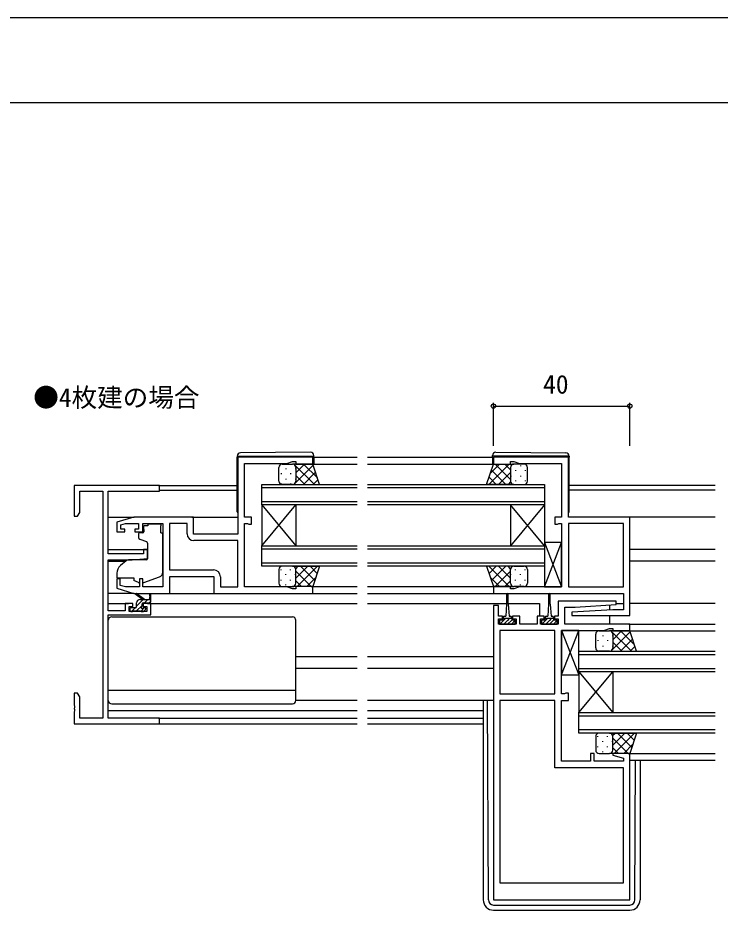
# Model space of a CAD drawing. Units: millimetres, scale not verified. Extents: x -437 to 438, y -281 to 279.
# Drawn here: x -140.3 to 65.7, y -18.3 to 243.7 of the extents above; entities that cross this region are included whole.
import ezdxf
from ezdxf.enums import TextEntityAlignment as Align

# ---------------------------------------------------------------- set-up
doc = ezdxf.new("R2010")
doc.units = ezdxf.units.MM
doc.header["$LTSCALE"] = 2
for name, color, linetype in [('0-1_USER1', 3, 'Continuous'), ('0-2_YKK_11', 7, 'Continuous'), ('0-3_YKK_12', 2, 'Continuous'), ('0-4_YKK_13', 4, 'Continuous'), ('0-6_YKK_D', 6, 'Continuous'), ('0-7_YKK_ZWAK', 7, 'Continuous')]:
    doc.layers.add(name, color=color, linetype=linetype)
doc.styles.add('ＭＳ ゴシック', font='')
doc.styles.get('ＭＳ ゴシック').set_extended_font_data('MS Gothic')

msp = doc.modelspace()

# ---------------------------------------------------------------- linework, layer by layer
at = {"layer": '0-2_YKK_11'}
for points in [[(-82.8, 74.7), (-53.8, 74.7), (-53.8, 76.7), (-58.8, 76.7), (-58.8, 76), (-59.8, 76), (-61.448, 76.6), (-73.8, 76.6), (-73.8, 95.2), (-72.946, 95.2), (-72.773, 95.1), (-72.6, 95), (-71.8, 95), (-71.8, 97.1), (-73.8, 97.1), (-73.8, 112.8), (-61.448, 112.8), (-59.8, 113.4), (-58.8, 113.4), (-58.8, 112.7), (-53.8, 112.7), (-53.8, 114.7), (-75.8, 114.7), (-75.8, 92.1), (-88.8, 92.1), (-88.8, 97.1), (-106.3, 97.1), (-111.3, 95.6), (-111.3, 92.8), (-109, 92.8), (-109, 93.6), (-110.1, 93.6), (-110.1, 94.812), (-108.805, 95.2), (-104.9, 95.2), (-104.9, 93.6), (-106, 93.6), (-106, 92.8), (-103.7, 92.8), (-103.7, 95.2)], [(-113.8, 104.77), (-98.8, 104.77), (-98.8, 106.4), (-123.8, 106.4), (-123.8, 97.4), (-122.8, 97.4), (-122.17, 98.491), (-122.17, 104.77), (-115.43, 104.77)], [(-115.43, 104.77), (-115.43, 38.03), (-122.17, 38.03), (-122.17, 44.309), (-122.8, 45.4), (-123.8, 45.4), (-123.8, 41.858), (-123.68, 41.675), (-123.68, 41.125), (-123.8, 40.942), (-123.8, 40.858), (-123.68, 40.675), (-123.68, 40.125), (-123.8, 39.942), (-123.8, 36.4), (-98.8, 36.4), (-98.8, 38.03), (-113.8, 38.03), (-113.8, 68.4), (-101.3, 68.4), (-101.3, 71.7), (-103.6, 71.7), (-103.6, 70.9), (-102.5, 70.9), (-102.5, 69.4), (-107.7, 69.4), (-107.7, 70.9), (-106.6, 70.9), (-106.6, 71.7), (-108.9, 71.7), (-108.9, 69.6), (-113.8, 69.6), (-113.8, 84.6), (-106.8, 84.6), (-102.3, 84.994), (-102.3, 87.6), (-103.5, 87.6), (-103.5, 86.3), (-113.8, 86.3), (-113.8, 104.77)], [(-103.7, 95.2), (-97.8, 95.2), (-97.8, 76.6), (-103.7, 76.6), (-103.7, 79), (-104.7, 79), (-104.7, 76.6), (-108.805, 76.6), (-110.3, 77.048), (-110.3, 79), (-111.3, 79), (-111.3, 76.2), (-106.3, 74.7), (-95.8, 74.7), (-95.8, 79.7), (-82.8, 79.7), (-82.8, 74.7)], [(-95.87, 95.2), (-95.87, 81.6), (-82.9, 81.6)], [(-90.7, 92.2), (-90.7, 95.2), (-95.87, 95.2)], [(-80.9, 79.6), (-80.9, 76.6), (-75.8, 76.6), (-75.8, 90.2), (-88.7, 90.2)], [(-0.8, 71.2), (-0.8, -15.3), (39.2, -15.3), (39.2, 27.7), (34.239, 27.7), (34.171, 27.178), (37.3, 26.339), (37.3, 25.4), (28.7, 25.4), (28.7, 27.7), (27.7, 27.7), (27.7, 25.4), (19.2, 25.4), (19.2, 43.3), (21.2, 43.3), (21.2, 45.4), (20.4, 45.4), (20.227, 45.3), (20.054, 45.2), (19.2, 45.2), (19.2, 63.8), (31.552, 63.8), (33.2, 64.4), (34.2, 64.4), (34.2, 63.7), (39.2, 63.7), (39.2, 65.7), (20.1, 65.7), (20.1, 70.7), (23.2, 70.7), (35.214, 71.43), (35.185, 72.4), (18.2, 72.4), (18.2, 68), (17.1, 68), (17.1, 67.2), (18.2, 67.2), (18.2, 65.7), (13, 65.7), (13, 67.2)], [(13, 67.2), (14.1, 67.2), (14.1, 68), (12, 68), (12, 65.7), (6.9, 65.7), (6.9, 68), (4.8, 68), (4.8, 67.2), (5.9, 67.2), (5.9, 65.7), (0.7, 65.7), (0.7, 67.2), (1.8, 67.2), (1.8, 68), (0.7, 68), (0.7, 71.2), (-0.8, 71.2)]]:
    msp.add_lwpolyline(points, dxfattribs=at)
for points in [[(-0.8, 74.7), (37.3, 74.7), (37.3, 69.9), (34.2, 69.9), (22.186, 69.17), (22.215, 68.2), (39.2, 68.2), (39.2, 97.1), (21.2, 97.1), (21.2, 114.7), (-0.8, 114.7), (-0.8, 112.7), (4.2, 112.7), (4.2, 113.4), (5.2, 113.4), (6.848, 112.8), (19.2, 112.8), (19.2, 97.1), (17.2, 97.1), (17.2, 95), (18, 95), (18.173, 95.1), (18.346, 95.2), (19.2, 95.2), (19.2, 76.6), (6.848, 76.6), (5.2, 76), (4.2, 76), (4.2, 76.7), (-0.8, 76.7)], [(21.2, 95.2), (21.2, 76.6), (37.3, 76.6), (37.3, 95.2)], [(17.2, 45.2), (17.2, 63.8), (1.1, 63.8), (1.1, 45.2)], [(1.1, 43.3), (1.1, -10.3), (37.3, -10.3), (37.3, 23.5), (17.2, 23.5), (17.2, 43.3)]]:
    msp.add_lwpolyline(points, close=True, dxfattribs=at)
for centre, start, end in [((-88.7, 92.2), 180.00001, 269.99999), ((-82.9, 79.6), 0.00001, 89.99999)]:
    msp.add_arc(centre, 2, start, end, dxfattribs=at)
at = {"layer": '0-3_YKK_12'}
for p, q in [((-54.3, 112.7), (-40.8, 112.7)), ((-53.5, 114.7), (-40.8, 114.7)), ((-37.8, 114.7), (-1.1, 114.7)), ((-37.8, 112.7), (-0.3, 112.7)), ((-99.1, 106.4), (-76, 106.4)), ((-98.8, 105), (-76, 105)), ((-68.8, 106.7), (-40.8, 106.7)), ((-68.8, 100.7), (-68.8, 106.7)), ((-40.8, 105.7), (-68.8, 105.7)), ((-37.8, 106.7), (14.2, 106.7)), ((14.2, 105.7), (-37.8, 105.7)), ((64.2, 106.4), (21.4, 106.4)), ((64.2, 105), (21.4, 105)), ((-68.8, 101.7), (-40.8, 101.7)), ((-68.8, 100.7), (-68.8, 88.7)), ((-68.8, 100.7), (-58.8, 88.7)), ((-68.8, 88.7), (-58.8, 100.7)), ((-40.8, 100.7), (-68.8, 100.7)), ((-58.8, 100.7), (-58.8, 88.7)), ((-37.8, 101.7), (14.2, 101.7)), ((4.2, 100.7), (4.2, 88.7)), ((14.2, 100.7), (4.2, 88.7)), ((14.2, 88.7), (4.2, 100.7)), ((14.2, 100.7), (14.2, 88.7)), ((-113.8, 97.1), (-106.227, 97.1)), ((-89.3, 97.1), (-75.8, 97.1)), ((64.2, 97.1), (38.2, 97.1)), ((-113.8, 87.6), (-102.3, 87.6)), ((-68.8, 88.7), (-40.8, 88.7)), ((-68.8, 82.7), (-68.8, 88.7)), ((-40.8, 87.7), (-68.8, 87.7)), ((-37.8, 88.7), (14.2, 88.7)), ((14.2, 87.7), (-37.8, 87.7)), ((64.2, 87.6), (39.2, 87.6)), ((-113.8, 84.2), (-108.677, 84.2)), ((64.2, 84.2), (39.2, 84.2)), ((-68.8, 83.7), (-40.8, 83.7)), ((-40.8, 82.7), (-68.8, 82.7)), ((-37.8, 83.7), (14.2, 83.7)), ((-54.3, 76.7), (-40.8, 76.7)), ((-37.8, 76.7), (-0.3, 76.7)), ((-54.3, 74.7), (-40.8, 74.7)), ((-37.8, 74.7), (-0.5, 74.7)), ((-113.8, 71.7), (-107.9, 71.7)), ((-102.3, 71.7), (-40.8, 71.7)), ((-37.8, 71.7), (3.05, 71.7)), ((3.55, 71.7), (12.7, 71.7)), ((12.7, 71.7), (12.7, 67.954)), ((33.2, 71.308), (33.2, 69.839)), ((35.158, 71.7), (37.3, 71.7)), ((64.2, 71.7), (39.2, 71.7)), ((33.2, 68.2), (33.2, 65.7)), ((38.9, 65.7), (64.2, 65.7)), ((38.7, 63.7), (64.2, 63.7)), ((24.2, 57.7), (64.2, 57.7)), ((24.2, 51.7), (24.2, 57.7)), ((-58.8, 56.2), (-40.8, 56.2)), ((-37.8, 56.2), (-0.8, 56.2)), ((64.2, 56.7), (24.2, 56.7)), ((-58.8, 52.8), (-40.8, 52.8)), ((-37.8, 52.8), (-0.8, 52.8)), ((24.2, 52.7), (64.2, 52.7)), ((24.2, 51.7), (24.2, 39.7)), ((24.2, 51.7), (34.2, 39.7)), ((24.2, 39.7), (34.2, 51.7)), ((64.2, 51.7), (24.2, 51.7)), ((34.2, 51.7), (34.2, 39.7)), ((-113.8, 40.3), (-40.8, 40.3)), ((-37.8, 40.3), (-3.8, 40.3)), ((24.2, 39.7), (64.2, 39.7)), ((24.2, 33.7), (24.2, 39.7)), ((-99.1, 38.03), (-40.8, 38.03)), ((-37.8, 38.03), (-3.8, 38.03)), ((64.2, 38.7), (24.2, 38.7)), ((-99.1, 36.4), (-40.8, 36.4)), ((-37.8, 36.4), (-3.8, 36.4)), ((24.2, 34.7), (64.2, 34.7)), ((64.2, 33.7), (24.2, 33.7)), ((38.7, 27.7), (64.2, 27.7)), ((39.2, 25.7), (64.2, 25.7))]:
    msp.add_line(p, q, dxfattribs=at)
for points in [[(14.2, 106.7), (14.2, 100.7), (-37.8, 100.7)], [(14.2, 88.7), (14.2, 82.7), (-37.8, 82.7)]]:
    msp.add_lwpolyline(points, dxfattribs=at)
at = {"layer": '0-4_YKK_13'}
for p, q in [((-54.509, 116.188), (-75.009, 116.009)), ((-0.091, 116.188), (20.409, 116.009)), ((-76, 115), (-76, 114.7)), ((-76, 98.7), (-76, 114.7)), ((-75.504, 115), (-54.004, 115)), ((-62.8, 112.7), (-59.8, 112.7)), ((-59.332, 112.7), (-53.332, 106.7)), ((-59.221, 112.515), (-59.037, 112.7)), ((-58.8, 110.108), (-56.208, 112.7)), ((-56.503, 112.7), (-52.448, 108.645)), ((-54.004, 115), (-53.5, 115)), ((-53.5, 115), (-53.5, 115.188)), ((-53.5, 114.7), (-53.5, 115)), ((-53.5, 114.7), (-53.5, 112.7)), ((3.832, 112.7), (-2.168, 106.7)), ((1.003, 112.7), (-1.702, 109.995)), ((-1.1, 115), (-1.1, 115.188)), ((-0.596, 115), (-1.1, 115)), ((-1.1, 114.7), (-1.1, 115)), ((-1.1, 114.7), (-1.1, 112.7)), ((20.904, 115), (-0.596, 115)), ((4.2, 108.18), (-0.32, 112.7)), ((4.2, 111.008), (2.508, 112.7)), ((8.2, 112.7), (5.2, 112.7)), ((21.4, 115), (21.4, 114.7)), ((21.4, 98.7), (21.4, 114.7)), ((-63.8, 107.7), (-63.8, 111.7)), ((-61.72, 111.38), (-61.72, 111.18)), ((-59.38, 106.7), (-53.695, 112.385)), ((-58.89, 111.38), (-58.89, 111.18)), ((-58.8, 111.7), (-58.8, 107.7)), ((-58.8, 111.7), (-58.8, 107.7)), ((-56.551, 106.7), (-52.988, 110.264)), ((2.851, 106.7), (-1.387, 110.939)), ((4.2, 110.24), (0.66, 106.7)), ((4.2, 111.7), (4.2, 107.7)), ((4.2, 111.7), (4.2, 107.7)), ((4.29, 112.115), (4.29, 112.08)), ((5.705, 110.865), (5.705, 110.665)), ((7.12, 112.28), (7.12, 112.08)), ((8.535, 110.865), (8.535, 110.665)), ((9.2, 107.7), (9.2, 111.7)), ((-63.135, 109.965), (-63.135, 109.765)), ((-61.72, 108.35), (-61.72, 108.15)), ((-60.305, 109.965), (-60.305, 109.765)), ((-58.89, 108.35), (-58.89, 108.15)), ((-58.8, 109.34), (-56.16, 106.7)), ((-53.723, 106.7), (-52.281, 108.142)), ((0.023, 106.7), (-2.094, 108.817)), ((4.233, 107.445), (3.489, 106.7)), ((4.29, 109.25), (4.29, 109.05)), ((5.705, 107.835), (5.705, 107.635)), ((7.12, 109.25), (7.12, 109.05)), ((8.535, 107.835), (8.535, 107.635)), ((-63.135, 106.935), (-63.135, 106.758)), ((-59.8, 106.7), (-62.8, 106.7)), ((-60.305, 106.935), (-60.305, 106.735)), ((-59.194, 106.905), (-58.989, 106.7)), ((5.2, 106.7), (8.2, 106.7)), ((-102.2, 94.5), (-103.37, 94.5)), ((-103.37, 93.5), (-103.37, 94.5)), ((-102.2, 95.17), (-98.4, 95.17)), ((-102.2, 95.17), (-102.2, 94.5)), ((-98.4, 95.17), (-98.4, 94.5)), ((-98.4, 93.5), (-98.4, 94.5)), ((-104.9, 92.2), (-104.9, 91.15)), ((-103.67, 92.5), (-104.6, 92.5)), ((-103.37, 93.5), (-103.37, 92.8)), ((-98.4, 92.5), (-98.4, 93.5)), ((-98.4, 92.5), (-97.8, 92.5)), ((-97.8, 80.945), (-97.8, 92.5)), ((-104.571, 90.68), (-102.571, 89.952)), ((-102.3, 89.504), (-102.3, 84.897)), ((14.2, 76.63), (19.2, 89.63)), ((14.2, 89.63), (19.2, 76.63)), ((-108.537, 84.317), (-110.228, 82.898)), ((-102.517, 84.598), (-107.903, 84.551)), ((-63.8, 81.7), (-63.8, 77.7)), ((-63.135, 81.565), (-63.135, 81.765)), ((-59.8, 82.7), (-62.8, 82.7)), ((-60.305, 81.565), (-60.305, 81.765)), ((-58.833, 81.955), (-58.089, 82.7)), ((-58.8, 79.16), (-55.26, 82.7)), ((-58.8, 77.7), (-58.8, 81.7)), ((-58.8, 77.7), (-58.8, 81.7)), ((-58.8, 81.22), (-54.28, 76.7)), ((-58.432, 76.7), (-52.432, 82.7)), ((-57.451, 82.7), (-53.213, 78.461)), ((-54.623, 82.7), (-52.506, 80.583)), ((3.832, 76.7), (-2.168, 82.7)), ((0.023, 82.7), (-2.094, 80.583)), ((2.851, 82.7), (-1.387, 78.461)), ((4.2, 81.22), (-0.32, 76.7)), ((4.2, 79.16), (0.66, 82.7)), ((4.233, 81.955), (3.489, 82.7)), ((4.2, 77.7), (4.2, 81.7)), ((4.2, 77.7), (4.2, 81.7)), ((5.2, 82.7), (8.2, 82.7)), ((5.705, 81.565), (5.705, 81.765)), ((8.535, 81.565), (8.535, 81.742)), ((9.2, 81.7), (9.2, 77.7)), ((-111.3, 80.6), (-111.3, 79.3)), ((-106.3, 79), (-106.3, 78.503)), ((-103.428, 77.859), (-98.791, 79.534)), ((-63.135, 78.535), (-63.135, 78.735)), ((-61.72, 80.15), (-61.72, 80.35)), ((-60.305, 78.535), (-60.305, 78.735)), ((-58.89, 80.15), (-58.89, 80.35)), ((-55.603, 76.7), (-52.898, 79.405)), ((1.003, 76.7), (-1.702, 79.405)), ((4.29, 80.15), (4.29, 80.35)), ((5.705, 78.535), (5.705, 78.735)), ((7.12, 80.15), (7.12, 80.35)), ((8.535, 78.535), (8.535, 78.735)), ((-104.994, 77.894), (-106.3, 78.503)), ((-62.8, 76.7), (-59.8, 76.7)), ((-61.72, 77.12), (-61.72, 77.32)), ((-58.89, 77.285), (-58.89, 77.32)), ((-58.8, 78.392), (-57.108, 76.7)), ((4.2, 78.392), (2.508, 76.7)), ((4.29, 77.285), (4.29, 77.32)), ((8.2, 76.7), (5.2, 76.7)), ((7.12, 77.12), (7.12, 77.32)), ((-106.227, 74.7), (-113.8, 74.7)), ((-103.8, 72.9), (-105.619, 74.301)), ((-103.2, 72.9), (-105.418, 74.583)), ((-101.6, 74.026), (-101.799, 72.9)), ((-101.3, 72.2), (-101.3, 74.199)), ((-96.3, 74.7), (-82.3, 74.7)), ((3.05, 74.45), (3.05, 71.5)), ((3.55, 71.5), (3.55, 74.45)), ((15.35, 74.45), (15.35, 71.5)), ((15.85, 71.5), (15.85, 74.45)), ((-105.5, 70.933), (-103.533, 72.9)), ((-105.5, 70.8), (-105.5, 71.9)), ((-105.486, 69.6), (-103.9, 71.186)), ((-105.344, 72.436), (-105.036, 72.744)), ((-104.5, 72.9), (-101.3, 72.9)), ((-103.9, 70.961), (-103.9, 71.6)), ((-103.6, 71.9), (-101.6, 71.9)), ((-103.186, 71.9), (-102.186, 72.9)), ((-101.839, 71.9), (-101.3, 72.439)), ((3.05, 71.5), (2.8, 68)), ((3.55, 71.5), (3.8, 68)), ((15.35, 71.5), (15.1, 68)), ((15.85, 71.5), (16.1, 68)), ((-107.5, 70.2), (-107.5, 69.7)), ((-107.484, 70.296), (-107.296, 70.484)), ((-105.8, 70.5), (-107.2, 70.5)), ((-107.2, 69.4), (-106.7, 69.4)), ((-107.033, 69.4), (-105.933, 70.5)), ((-106.5, 69.6), (-104.4, 69.6)), ((-104.308, 69.431), (-103.239, 70.5)), ((-104.2, 69.4), (-103.6, 69.4)), ((-103.1, 70.5), (-103.439, 70.5)), ((-103.388, 69.488), (-102.888, 69.988)), ((-113.8, 43.3), (-113.8, 66.8)), ((-112.8, 67.8), (-59.8, 67.8)), ((-58.8, 43.3), (-58.8, 66.8)), ((1.088, 66.8), (1, 66.712)), ((2.71, 67.3), (1.11, 65.7)), ((2.05, 66.8), (2.05, 67.6)), ((4.55, 67.3), (2.05, 67.3)), ((2.45, 68), (2.8, 68)), ((4.55, 66.895), (3.355, 65.7)), ((3.8, 68), (4.15, 68)), ((5.578, 66.8), (4.478, 65.7)), ((4.55, 67.6), (4.55, 66.8)), ((13.388, 66.8), (13.3, 66.712)), ((15.01, 67.3), (13.41, 65.7)), ((14.35, 66.8), (14.35, 67.6)), ((16.85, 67.3), (14.35, 67.3)), ((14.75, 68), (15.1, 68)), ((16.85, 66.895), (15.655, 65.7)), ((16.1, 68), (16.45, 68)), ((17.878, 66.8), (16.778, 65.7)), ((16.85, 67.6), (16.85, 66.8)), ((19.2, 50.77), (24.2, 63.77)), ((19.2, 63.77), (24.2, 50.77)), ((30.2, 63.7), (33.2, 63.7)), ((33.62, 57.7), (39.305, 63.385)), ((33.668, 63.7), (39.668, 57.7)), ((33.779, 63.515), (33.963, 63.7)), ((34.2, 61.108), (36.792, 63.7)), ((36.497, 63.7), (40.552, 59.645)), ((29.2, 58.7), (29.2, 62.7)), ((29.865, 60.965), (29.865, 60.765)), ((31.28, 62.38), (31.28, 62.18)), ((32.695, 60.965), (32.695, 60.765)), ((34.11, 62.38), (34.11, 62.18)), ((34.2, 62.7), (34.2, 58.7)), ((34.2, 62.7), (34.2, 58.7)), ((34.2, 60.34), (36.84, 57.7)), ((36.449, 57.7), (40.012, 61.264)), ((29.865, 57.935), (29.865, 57.758)), ((33.2, 57.7), (30.2, 57.7)), ((31.28, 59.35), (31.28, 59.15)), ((32.695, 57.935), (32.695, 57.735)), ((33.806, 57.905), (34.011, 57.7)), ((34.11, 59.35), (34.11, 59.15)), ((39.277, 57.7), (40.719, 59.142)), ((-113.8, 46.34), (-58.8, 46.34)), ((-112.8, 42.3), (-59.8, 42.3)), ((-40.8, 43.3), (-58.8, 43.3)), ((-0.8, 43.3), (-37.8, 43.3)), ((-3.8, 43.3), (-3.8, -15.297)), ((-2.307, -15.305), (-2.591, 43.3)), ((29.2, 32.7), (29.2, 28.7)), ((29.865, 32.565), (29.865, 32.765)), ((33.2, 33.7), (30.2, 33.7)), ((32.695, 32.565), (32.695, 32.765)), ((34.167, 32.955), (34.911, 33.7)), ((34.2, 30.16), (37.74, 33.7)), ((34.2, 28.7), (34.2, 32.7)), ((34.2, 28.7), (34.2, 32.7)), ((34.2, 32.22), (38.72, 27.7)), ((34.568, 27.7), (40.568, 33.7)), ((35.549, 33.7), (39.787, 29.461)), ((38.377, 33.7), (40.494, 31.583)), ((29.865, 29.535), (29.865, 29.735)), ((31.28, 31.15), (31.28, 31.35)), ((32.695, 29.535), (32.695, 29.735)), ((34.11, 31.15), (34.11, 31.35)), ((34.2, 29.392), (35.892, 27.7)), ((37.397, 27.7), (40.102, 30.405)), ((30.2, 27.7), (33.2, 27.7)), ((31.28, 28.12), (31.28, 28.32)), ((34.11, 28.285), (34.11, 28.32)), ((40.707, -15.305), (40.91, 25.7)), ((42.2, 25.7), (42.2, -15.297)), ((-0.807, -16.797), (39.207, -16.797)), ((-0.8, -18.297), (39.2, -18.297))]:
    msp.add_line(p, q, dxfattribs=at)
for points in [[(-76, 115.009), (-76, 115), (-75.504, 115)], [(-59.8, 106.7), (-51.8, 106.7), (-53.8, 112.7), (-59.8, 112.7)], [(5.2, 106.7), (-2.8, 106.7), (-0.8, 112.7), (5.2, 112.7)], [(21.4, 115.009), (21.4, 115), (20.904, 115)], [(-59.8, 82.7), (-51.8, 82.7), (-53.8, 76.7), (-59.8, 76.7)], [(5.2, 82.7), (-2.8, 82.7), (-0.8, 76.7), (5.2, 76.7)], [(-111.3, 79.3), (-106.3, 79.3), (-106.3, 79)], [(2.05, 66.8), (1, 66.8), (1, 65.7), (5.6, 65.7), (5.6, 66.8), (4.55, 66.8)], [(3.833, 67.3), (3.3, 66.767), (2.233, 65.7)], [(14.35, 66.8), (13.3, 66.8), (13.3, 65.7), (17.9, 65.7), (17.9, 66.8), (16.85, 66.8)], [(16.133, 67.3), (15.6, 66.767), (14.533, 65.7)], [(33.2, 57.7), (41.2, 57.7), (39.2, 63.7), (33.2, 63.7)], [(33.2, 33.7), (41.2, 33.7), (39.2, 27.7), (33.2, 27.7)]]:
    msp.add_lwpolyline(points, dxfattribs=at)
for points in [[(14.2, 76.63), (19.2, 76.63), (19.2, 89.63), (14.2, 89.63)], [(19.2, 50.77), (24.2, 50.77), (24.2, 63.77), (19.2, 63.77)]]:
    msp.add_lwpolyline(points, close=True, dxfattribs=at)
for centre, radius, start, end in [((-75, 115.009), 1, 90.5, 180), ((-54.5, 115.188), 1, 0, 90.5), ((-0.1, 115.188), 1, 89.5, 180), ((20.4, 115.009), 1, 0, 89.5), ((-62.8, 111.7), 1, 89.9999, 179.9999), ((-59.8, 111.7), 1, 359.9999, 89.9999), ((-59.8, 111.7), 1, 359.9999, 89.9999), ((5.2, 111.7), 1, 90.0001, 180.0001), ((5.2, 111.7), 1, 90.0001, 180.0001), ((8.2, 111.7), 1, 0.0001, 90.0001), ((-62.8, 107.7), 1, 179.9999, 269.9999), ((-59.8, 107.7), 1, 269.9999, 359.9999), ((-59.8, 107.7), 1, 269.9999, 359.9999), ((5.2, 107.7), 1, 180.0001, 270.0001), ((5.2, 107.7), 1, 180.0001, 270.0001), ((8.2, 107.7), 1, 270.0001, 0.0001), ((-75.5, 98.7), 0.5, 180, 233.13017), ((20.9, 98.7), 0.5, 306.86983, 0), ((-104.6, 92.2), 0.3, 90, 180), ((-103.67, 92.8), 0.3, 270, 0), ((-104.4, 91.15), 0.5, 180, 250), ((-102.8, 89.504), 0.5, 0, 70), ((-107.894, 83.551), 1, 90.5, 130), ((-102.6, 84.897), 0.3, 270.5, 0), ((-108.3, 80.6), 3, 130, 180), ((-62.8, 81.7), 1, 90.0001, 180.0001), ((-59.8, 81.7), 1, 0.0001, 90.0001), ((-59.8, 81.7), 1, 0.0001, 90.0001), ((5.2, 81.7), 1, 89.9999, 179.9999), ((5.2, 81.7), 1, 89.9999, 179.9999), ((8.2, 81.7), 1, 359.9999, 89.9999), ((-99.3, 80.945), 1.5, 289.85326, 0), ((-104.571, 78.8), 1, 245, 262.59308), ((-103.768, 78.8), 1, 273.88684, 289.85326), ((-62.8, 77.7), 1, 180.0001, 270.0001), ((-59.8, 77.7), 1, 270.0001, 0.0001), ((-59.8, 77.7), 1, 270.0001, 0.0001), ((5.2, 77.7), 1, 179.9999, 269.9999), ((5.2, 77.7), 1, 179.9999, 269.9999), ((8.2, 77.7), 1, 269.9999, 359.9999), ((-105.6, 74.5), 0.2, 24.41711, 264.41711), ((-101.5, 74.199), 0.2, 360, 240), ((3.3, 74.45), 0.25, 0, 180), ((15.6, 74.45), 0.25, 0, 180), ((-105.8, 70.8), 0.3, 270, 360), ((-104.5, 71.9), 1, 90, 180), ((-104.2, 70.961), 0.3, 303.05573, 360), ((-103.6, 71.6), 0.3, 90, 180), ((-101.6, 72.2), 0.3, 270, 360), ((-107.2, 70.2), 0.3, 90, 180), ((-107.2, 69.7), 0.3, 180, 270), ((-106.7, 69.6), 0.2, 270, 360), ((-104.2, 69.6), 0.2, 180, 270), ((-103.9, 70.5), 0.25, 123.05573, 326.94427), ((-103.439, 70.2), 0.3, 90, 146.94427), ((-103.6, 69.7), 0.3, 270, 315), ((-103.1, 70.2), 0.3, 315, 90), ((-112.8, 66.8), 1, 90, 180), ((-59.8, 66.8), 1, 0, 90), ((2.45, 67.6), 0.4, 90, 180), ((4.15, 67.6), 0.4, 0, 90), ((14.75, 67.6), 0.4, 90, 180), ((16.45, 67.6), 0.4, 0, 90), ((30.2, 62.7), 1, 89.9999, 179.9999), ((33.2, 62.7), 1, 359.9999, 89.9999), ((33.2, 62.7), 1, 359.9999, 89.9999), ((30.2, 58.7), 1, 179.9999, 269.9999), ((33.2, 58.7), 1, 269.9999, 359.9999), ((33.2, 58.7), 1, 269.9999, 359.9999), ((-112.8, 43.3), 1, 180, 270), ((-59.8, 43.3), 1, 270, 0), ((30.2, 32.7), 1, 90.0001, 180.0001), ((33.2, 32.7), 1, 0.0001, 90.0001), ((33.2, 32.7), 1, 0.0001, 90.0001), ((30.2, 28.7), 1, 180.0001, 270.0001), ((33.2, 28.7), 1, 270.0001, 0.0001), ((33.2, 28.7), 1, 270.0001, 0.0001), ((-0.8, -15.297), 3, 180, 270), ((-0.807, -15.297), 1.5, 180.27724, 270), ((39.2, -15.297), 3, 270, 0), ((39.207, -15.297), 1.5, 270, 359.72276)]:
    msp.add_arc(centre, radius, start, end, dxfattribs=at)
at = {"layer": '0-6_YKK_D'}
for p, q in [((-0.8, 118), (-0.8, 130.7)), ((-0.8, 129.7), (39.2, 129.7)), ((39.2, 118), (39.2, 130.7))]:
    msp.add_line(p, q, dxfattribs=at)
for centre in [(-0.8, 129.7), (39.2, 129.7)]:
    msp.add_circle(centre, 0.637, dxfattribs=at)
at = {"layer": '0-7_YKK_ZWAK'}
for p, q in [((438.2, 243.7), (-436.8, 243.7)), ((438.2, 218.7), (-436.8, 218.7))]:
    msp.add_line(p, q, dxfattribs=at)

# ---------------------------------------------------------------- texts
at = {"layer": '0-1_USER1', "style": 'ＭＳ ゴシック'}
msp.add_text('●4枚建の場合', height=5.499, dxfattribs=at).set_placement((-135.823, 127.836), align=Align.BOTTOM_LEFT)
at = {"layer": '0-6_YKK_D', "style": 'ＭＳ ゴシック'}
msp.add_text('40', height=5.499, dxfattribs=at).set_placement((13.745, 131.7), align=Align.BOTTOM_LEFT)

doc.saveas('drawing.dxf')
